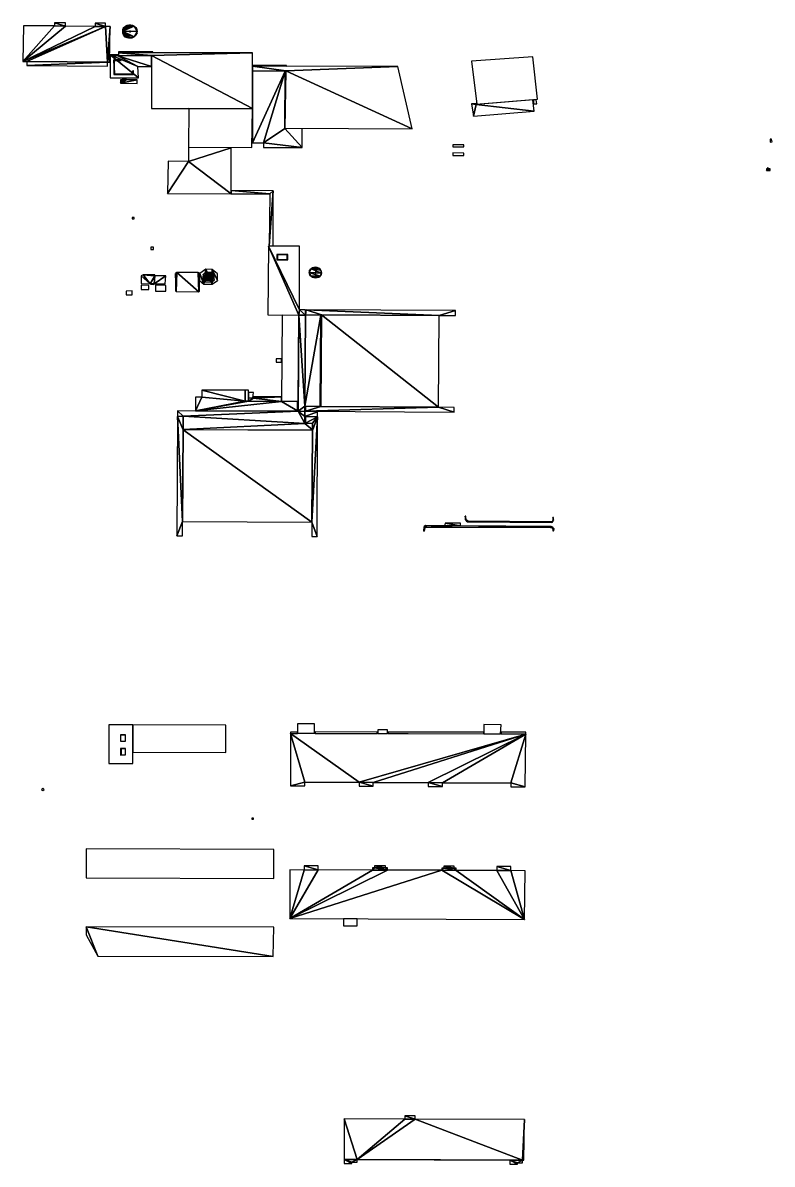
# Model space of a CAD drawing. Extents: x -35430092 to -35393830, y 11991942 to 12015432.
# Drawn here: x -35420314 to -35417088, y 12003796 to 12008711 of the extents above; entities that cross this region are included whole.
import ezdxf

# ---------------------------------------------------------------- set-up
doc = ezdxf.new("R2010")
doc.units = 0

msp = doc.modelspace()

# ---------------------------------------------------------------- linework, layer by layer
at = {"layer": 'mg_to_dxf', "color": 52}
for points in [[(-35420130.66, 12008697.49), (-35420130.66, 12008697.49), (-35420177.99, 12008698.88), (-35420314.41, 12008544.37)], [(-35420314.41, 12008544.37), (-35420314.41, 12008544.37), (-35420177.99, 12008698.88), (-35420311.63, 12008698.88)], [(-35420130.66, 12008697.49), (-35420130.66, 12008697.49), (-35420314.41, 12008544.37), (-35420002.59, 12008696.1)], [(-35420314.41, 12008544.37), (-35420314.41, 12008544.37), (-35419958.05, 12008696.1), (-35420002.59, 12008696.1)], [(-35420314.41, 12008544.37), (-35420314.41, 12008544.37), (-35420297.7, 12008544.37), (-35419958.05, 12008696.1)], [(-35420297.7, 12008544.37), (-35420297.7, 12008544.37), (-35419949.7, 12008541.58), (-35419958.05, 12008696.1)], [(-35420130.66, 12008697.49), (-35420130.66, 12008697.49), (-35420177.99, 12008711.41), (-35420177.99, 12008698.88)], [(-35420130.66, 12008697.49), (-35420130.66, 12008697.49), (-35420130.66, 12008711.41), (-35420177.99, 12008711.41)], [(-35419958.05, 12008696.1), (-35419958.05, 12008696.1), (-35420002.59, 12008710.02), (-35420002.59, 12008696.1)], [(-35419958.05, 12008696.1), (-35419958.05, 12008696.1), (-35419958.05, 12008710.02), (-35420002.59, 12008710.02)], [(-35419958.05, 12008696.1), (-35419958.05, 12008696.1), (-35419949.7, 12008541.58), (-35419938.56, 12008696.1)], [(-35419938.56, 12008696.1), (-35419938.56, 12008696.1), (-35419949.7, 12008541.58), (-35419941.34, 12008541.58)], [(-35419882.88, 12008687.75), (-35419882.88, 12008687.75), (-35419885.66, 12008682.18), (-35419841.12, 12008700.28)], [(-35419885.66, 12008682.18), (-35419885.66, 12008682.18), (-35419885.66, 12008675.22), (-35419841.12, 12008700.28)], [(-35419841.12, 12008700.28), (-35419841.12, 12008700.28), (-35419885.66, 12008675.22), (-35419835.55, 12008697.49)], [(-35419885.66, 12008675.22), (-35419885.66, 12008675.22), (-35419821.63, 12008673.83), (-35419835.55, 12008697.49)], [(-35419885.66, 12008675.22), (-35419885.66, 12008675.22), (-35419835.55, 12008651.56), (-35419821.63, 12008673.83)], [(-35419885.66, 12008668.26), (-35419885.66, 12008668.26), (-35419835.55, 12008651.56), (-35419885.66, 12008675.22)], [(-35419885.66, 12008668.26), (-35419885.66, 12008668.26), (-35419849.47, 12008647.38), (-35419835.55, 12008651.56)], [(-35419882.88, 12008662.69), (-35419882.88, 12008662.69), (-35419849.47, 12008647.38), (-35419885.66, 12008668.26)], [(-35419877.31, 12008693.32), (-35419877.31, 12008693.32), (-35419882.88, 12008687.75), (-35419849.47, 12008701.67)], [(-35419882.88, 12008687.75), (-35419882.88, 12008687.75), (-35419841.12, 12008700.28), (-35419849.47, 12008701.67)], [(-35419871.74, 12008697.49), (-35419871.74, 12008697.49), (-35419877.31, 12008693.32), (-35419857.82, 12008701.67)], [(-35419877.31, 12008693.32), (-35419877.31, 12008693.32), (-35419849.47, 12008701.67), (-35419857.82, 12008701.67)], [(-35419871.74, 12008697.49), (-35419871.74, 12008697.49), (-35419857.82, 12008701.67), (-35419866.17, 12008700.28)], [(-35419852.25, 12008675.22), (-35419852.25, 12008675.22), (-35419852.25, 12008676.61), (-35419855.04, 12008675.22)], [(-35419852.25, 12008675.22), (-35419852.25, 12008675.22), (-35419855.04, 12008675.22), (-35419855.04, 12008673.83)], [(-35419855.04, 12008672.44), (-35419855.04, 12008672.44), (-35419852.25, 12008675.22), (-35419855.04, 12008673.83)], [(-35419852.25, 12008672.44), (-35419852.25, 12008672.44), (-35419852.25, 12008675.22), (-35419855.04, 12008672.44)], [(-35419852.25, 12008672.44), (-35419852.25, 12008672.44), (-35419855.04, 12008672.44), (-35419852.25, 12008671.04)], [(-35419852.25, 12008672.44), (-35419852.25, 12008672.44), (-35419849.47, 12008673.83), (-35419852.25, 12008675.22)], [(-35419835.55, 12008697.49), (-35419835.55, 12008697.49), (-35419821.63, 12008673.83), (-35419829.98, 12008693.32)], [(-35419821.63, 12008673.83), (-35419821.63, 12008673.83), (-35419835.55, 12008651.56), (-35419829.98, 12008655.73)], [(-35419821.63, 12008673.83), (-35419821.63, 12008673.83), (-35419824.41, 12008687.75), (-35419829.98, 12008693.32)], [(-35419821.63, 12008673.83), (-35419821.63, 12008673.83), (-35419829.98, 12008655.73), (-35419821.63, 12008668.26)], [(-35419821.63, 12008668.26), (-35419821.63, 12008668.26), (-35419829.98, 12008655.73), (-35419824.41, 12008661.3)], [(-35419821.63, 12008668.26), (-35419821.63, 12008668.26), (-35419829.98, 12008655.73)], [(-35419821.63, 12008673.83), (-35419821.63, 12008673.83), (-35419821.63, 12008680.79), (-35419824.41, 12008687.75)], [(-35419849.47, 12008647.38), (-35419849.47, 12008647.38), (-35419882.88, 12008662.69), (-35419857.82, 12008647.38)], [(-35419857.82, 12008647.38), (-35419857.82, 12008647.38), (-35419882.88, 12008662.69), (-35419866.17, 12008648.77)], [(-35419882.88, 12008662.69), (-35419882.88, 12008662.69), (-35419874.53, 12008651.56), (-35419866.17, 12008648.77)], [(-35419882.88, 12008662.69), (-35419882.88, 12008662.69), (-35419880.09, 12008657.12), (-35419874.53, 12008651.56)], [(-35419835.55, 12008651.56), (-35419835.55, 12008651.56), (-35419849.47, 12008647.38), (-35419843.9, 12008647.38)], [(-35419938.56, 12008573.6), (-35419938.56, 12008573.6), (-35419816.06, 12008474.77), (-35419818.84, 12008523.49)], [(-35419938.56, 12008573.6), (-35419938.56, 12008573.6), (-35419938.56, 12008474.77), (-35419816.06, 12008474.77)], [(-35419905.15, 12008569.42), (-35419905.15, 12008569.42), (-35419905.15, 12008573.6), (-35419938.56, 12008573.6)], [(-35419905.15, 12008569.42), (-35419905.15, 12008569.42), (-35419938.56, 12008573.6), (-35419818.84, 12008523.49)], [(-35419754.81, 12008586.13), (-35419902.37, 12008586.13), (-35419902.37, 12008583.35), (-35419754.81, 12008583.35)], [(-35419760.38, 12008570.82), (-35419760.38, 12008570.82), (-35419902.37, 12008581.95), (-35419902.37, 12008570.82)], [(-35419760.38, 12008570.82), (-35419760.38, 12008570.82), (-35419326.06, 12008581.95), (-35419902.37, 12008581.95)], [(-35419760.38, 12008570.82), (-35419760.38, 12008570.82), (-35419326.06, 12008342.52), (-35419326.06, 12008581.95)], [(-35419760.38, 12008570.82), (-35419760.38, 12008570.82), (-35419760.38, 12008342.52), (-35419326.06, 12008342.52)], [(-35420297.7, 12008544.37), (-35420297.7, 12008544.37), (-35420297.7, 12008527.66), (-35419949.7, 12008541.58)], [(-35419949.7, 12008541.58), (-35419949.7, 12008541.58), (-35420297.7, 12008527.66), (-35419949.7, 12008524.88)], [(-35419921.86, 12008551.33), (-35419921.86, 12008551.33), (-35419919.07, 12008548.54), (-35419891.23, 12008551.33)], [(-35419919.07, 12008548.54), (-35419919.07, 12008548.54), (-35419921.86, 12008551.33), (-35419919.07, 12008491.47)], [(-35419919.07, 12008491.47), (-35419919.07, 12008491.47), (-35419921.86, 12008551.33), (-35419921.86, 12008488.69)], [(-35419891.23, 12008551.33), (-35419891.23, 12008551.33), (-35419919.07, 12008548.54), (-35419891.23, 12008548.54)], [(-35419905.15, 12008569.42), (-35419905.15, 12008569.42), (-35419760.38, 12008523.49), (-35419760.38, 12008569.42)], [(-35419905.15, 12008569.42), (-35419905.15, 12008569.42), (-35419818.84, 12008523.49), (-35419760.38, 12008523.49)], [(-35419760.38, 12008569.42), (-35419760.38, 12008569.42), (-35419760.38, 12008523.49)], [(-35419178.51, 12008524.88), (-35419178.51, 12008527.66), (-35419326.06, 12008529.06), (-35419326.06, 12008526.27)], [(-35419181.29, 12008504), (-35419181.29, 12008504), (-35419326.06, 12008524.88), (-35419326.06, 12008505.39)], [(-35419181.29, 12008504), (-35419181.29, 12008504), (-35418699.65, 12008523.49), (-35419326.06, 12008524.88)], [(-35419181.29, 12008504), (-35419181.29, 12008504), (-35418638.4, 12008254.82), (-35418699.65, 12008523.49)], [(-35418117.78, 12008565.25), (-35418382.26, 12008545.76), (-35418359.99, 12008360.62), (-35418098.29, 12008382.89)], [(-35419921.86, 12008488.69), (-35419921.86, 12008488.69), (-35419841.12, 12008490.08), (-35419919.07, 12008491.47)], [(-35419921.86, 12008488.69), (-35419921.86, 12008488.69), (-35419838.33, 12008488.69), (-35419841.12, 12008490.08)], [(-35419868.96, 12008466.41), (-35419868.96, 12008466.41), (-35419885.66, 12008473.37), (-35419885.66, 12008466.41)], [(-35419868.96, 12008466.41), (-35419868.96, 12008466.41), (-35419868.96, 12008473.37), (-35419885.66, 12008473.37)], [(-35419838.33, 12008488.69), (-35419838.33, 12008488.69), (-35419841.12, 12008504), (-35419841.12, 12008490.08)], [(-35419838.33, 12008488.69), (-35419838.33, 12008488.69), (-35419838.33, 12008504), (-35419841.12, 12008504)], [(-35419326.06, 12008194.97), (-35419326.06, 12008194.97), (-35419184.08, 12008502.61), (-35419326.06, 12008502.61)], [(-35419278.73, 12008194.97), (-35419278.73, 12008194.97), (-35419184.08, 12008502.61), (-35419326.06, 12008194.97)], [(-35419278.73, 12008194.97), (-35419278.73, 12008194.97), (-35419186.86, 12008256.22), (-35419184.08, 12008502.61)], [(-35419181.29, 12008504), (-35419181.29, 12008504), (-35419186.86, 12008257.61), (-35418638.4, 12008254.82)], [(-35419894.01, 12008451.1), (-35419894.01, 12008451.1), (-35419821.63, 12008466.41), (-35419868.96, 12008466.41)], [(-35419894.01, 12008451.1), (-35419894.01, 12008451.1), (-35419821.63, 12008449.71), (-35419821.63, 12008466.41)], [(-35419885.66, 12008466.41), (-35419885.66, 12008466.41), (-35419894.01, 12008466.41), (-35419894.01, 12008451.1)], [(-35419885.66, 12008466.41), (-35419885.66, 12008466.41), (-35419894.01, 12008451.1), (-35419868.96, 12008466.41)], [(-35418362.77, 12008359.23), (-35418362.77, 12008359.23), (-35418112.21, 12008331.39), (-35418117.78, 12008380.11)], [(-35418101.07, 12008362.01), (-35418103.86, 12008380.11), (-35418114.99, 12008380.11), (-35418114.99, 12008362.01)], [(-35419328.85, 12008174.09), (-35419326.06, 12008341.13), (-35419598.9, 12008342.52), (-35419601.69, 12008175.48)], [(-35418362.77, 12008359.23), (-35418362.77, 12008359.23), (-35418362.77, 12008363.4), (-35418382.26, 12008362.01)], [(-35418362.77, 12008359.23), (-35418362.77, 12008359.23), (-35418382.26, 12008362.01), (-35418373.91, 12008309.11)], [(-35418362.77, 12008359.23), (-35418362.77, 12008359.23), (-35418373.91, 12008309.11), (-35418112.21, 12008331.39)], [(-35419278.73, 12008194.97), (-35419278.73, 12008194.97), (-35419111.69, 12008174.09), (-35419186.86, 12008256.22)], [(-35419186.86, 12008256.22), (-35419186.86, 12008256.22), (-35419111.69, 12008174.09), (-35419111.69, 12008254.82)], [(-35419278.73, 12008194.97), (-35419278.73, 12008194.97), (-35419278.73, 12008174.09), (-35419111.69, 12008174.09)], [(-35418415.67, 12008176.87), (-35418415.67, 12008186.61), (-35418463, 12008186.61), (-35418463, 12008176.87)], [(-35417087.67, 12008199.14), (-35417090.45, 12008210.28), (-35417096.02, 12008210.28), (-35417096.02, 12008197.75)], [(-35419601.69, 12008114.23), (-35419601.69, 12008114.23), (-35419417.94, 12008172.69), (-35419601.69, 12008174.09)], [(-35419601.69, 12008114.23), (-35419601.69, 12008114.23), (-35419417.94, 12007975.03), (-35419417.94, 12008172.69)], [(-35418415.67, 12008150.42), (-35418463, 12008151.81), (-35418463, 12008140.68), (-35418415.67, 12008140.68)], [(-35419601.69, 12008114.23), (-35419601.69, 12008114.23), (-35419687.99, 12008115.62), (-35419690.78, 12007976.42)], [(-35419601.69, 12008114.23), (-35419601.69, 12008114.23), (-35419690.78, 12007976.42), (-35419417.94, 12007975.03)], [(-35417112.73, 12008075.25), (-35417112.73, 12008075.25), (-35417096.02, 12008082.21), (-35417104.37, 12008082.21)], [(-35417112.73, 12008075.25), (-35417112.73, 12008075.25), (-35417096.02, 12008075.25), (-35417096.02, 12008082.21)], [(-35417107.16, 12008082.21), (-35417107.16, 12008082.21), (-35417112.73, 12008082.21), (-35417112.73, 12008075.25)], [(-35417107.16, 12008082.21), (-35417107.16, 12008082.21), (-35417112.73, 12008075.25), (-35417104.37, 12008082.21)], [(-35417104.37, 12008082.21), (-35417104.37, 12008082.21), (-35417107.16, 12008086.39), (-35417107.16, 12008082.21)], [(-35417104.37, 12008082.21), (-35417104.37, 12008082.21), (-35417104.37, 12008086.39), (-35417107.16, 12008086.39)], [(-35419250.89, 12007975.03), (-35419250.89, 12007975.03), (-35419417.94, 12007988.95), (-35419417.94, 12007975.03)], [(-35419250.89, 12007975.03), (-35419250.89, 12007975.03), (-35419236.97, 12007987.55), (-35419417.94, 12007988.95)], [(-35419250.89, 12007975.03), (-35419250.89, 12007975.03), (-35419253.68, 12007750.91), (-35419236.97, 12007987.55)], [(-35419236.97, 12007987.55), (-35419236.97, 12007987.55), (-35419253.68, 12007750.91), (-35419236.97, 12007750.91)], [(-35419843.9, 12007867.84), (-35419835.55, 12007867.84), (-35419835.55, 12007873.41), (-35419843.9, 12007873.41)], [(-35419763.16, 12007735.6), (-35419752.03, 12007735.6), (-35419752.03, 12007745.34), (-35419763.16, 12007745.34)], [(-35419125.61, 12007453.01), (-35419125.61, 12007453.01), (-35419256.46, 12007749.52), (-35419259.25, 12007454.4)], [(-35419122.83, 12007475.28), (-35419122.83, 12007475.28), (-35419256.46, 12007749.52), (-35419125.61, 12007453.01)], [(-35419122.83, 12007475.28), (-35419122.83, 12007475.28), (-35419122.83, 12007749.52), (-35419256.46, 12007749.52)], [(-35419220.27, 12007691.05), (-35419172.94, 12007691.05), (-35419172.94, 12007713.32), (-35419220.27, 12007713.32)], [(-35419217.48, 12007692.44), (-35419175.72, 12007692.44), (-35419175.72, 12007711.93), (-35419217.48, 12007711.93)], [(-35419654.58, 12007554.63), (-35419654.58, 12007554.63), (-35419651.8, 12007636.76), (-35419657.37, 12007632.58)], [(-35419557.14, 12007553.24), (-35419557.14, 12007553.24), (-35419651.8, 12007636.76), (-35419654.58, 12007554.63)], [(-35419557.14, 12007553.24), (-35419557.14, 12007553.24), (-35419559.93, 12007636.76), (-35419651.8, 12007636.76)], [(-35419554.36, 12007622.84), (-35419554.36, 12007622.84), (-35419559.93, 12007636.76), (-35419557.14, 12007553.24)], [(-35419554.36, 12007622.84), (-35419554.36, 12007622.84), (-35419554.36, 12007633.98), (-35419559.93, 12007636.76)], [(-35419551.57, 12007631.19), (-35419551.57, 12007631.19), (-35419534.87, 12007585.26), (-35419526.52, 12007650.68)], [(-35419537.65, 12007627.02), (-35419537.65, 12007627.02), (-35419529.3, 12007596.39), (-35419529.3, 12007636.76)], [(-35419537.65, 12007627.02), (-35419537.65, 12007627.02), (-35419529.3, 12007596.39), (-35419529.3, 12007636.76)], [(-35419526.52, 12007650.68), (-35419526.52, 12007650.68), (-35419534.87, 12007585.26), (-35419498.68, 12007585.26)], [(-35419529.3, 12007636.76), (-35419529.3, 12007636.76), (-35419501.46, 12007596.39), (-35419504.24, 12007636.76)], [(-35419529.3, 12007636.76), (-35419529.3, 12007636.76), (-35419529.3, 12007596.39), (-35419501.46, 12007596.39)], [(-35419529.3, 12007636.76), (-35419529.3, 12007636.76), (-35419501.46, 12007595), (-35419501.46, 12007636.76)], [(-35419529.3, 12007636.76), (-35419529.3, 12007636.76), (-35419529.3, 12007596.39), (-35419501.46, 12007595)], [(-35419526.52, 12007650.68), (-35419526.52, 12007650.68), (-35419498.68, 12007585.26), (-35419498.68, 12007649.29)], [(-35419504.24, 12007636.76), (-35419504.24, 12007636.76), (-35419490.32, 12007604.74), (-35419493.11, 12007625.62)], [(-35419504.24, 12007636.76), (-35419504.24, 12007636.76), (-35419501.46, 12007596.39), (-35419490.32, 12007604.74)], [(-35419501.46, 12007636.76), (-35419501.46, 12007636.76), (-35419490.32, 12007603.35), (-35419490.32, 12007627.02)], [(-35419501.46, 12007636.76), (-35419501.46, 12007636.76), (-35419501.46, 12007595), (-35419490.32, 12007603.35)], [(-35419498.68, 12007649.29), (-35419498.68, 12007649.29), (-35419476.4, 12007601.96), (-35419476.4, 12007629.8)], [(-35419498.68, 12007649.29), (-35419498.68, 12007649.29), (-35419498.68, 12007585.26), (-35419476.4, 12007601.96)], [(-35419081.07, 12007642.33), (-35419081.07, 12007642.33), (-35419072.71, 12007652.07), (-35419078.28, 12007647.9)], [(-35419081.07, 12007636.76), (-35419081.07, 12007636.76), (-35419072.71, 12007652.07), (-35419081.07, 12007642.33)], [(-35419081.07, 12007636.76), (-35419081.07, 12007636.76), (-35419028.17, 12007633.98), (-35419072.71, 12007652.07)], [(-35419081.07, 12007636.76), (-35419081.07, 12007636.76), (-35419078.28, 12007624.23), (-35419072.71, 12007620.06)], [(-35419081.07, 12007636.76), (-35419081.07, 12007636.76), (-35419081.07, 12007629.8), (-35419078.28, 12007624.23)], [(-35419072.71, 12007620.06), (-35419072.71, 12007620.06), (-35419033.74, 12007620.06), (-35419081.07, 12007636.76)], [(-35419081.07, 12007636.76), (-35419081.07, 12007636.76), (-35419033.74, 12007620.06), (-35419028.17, 12007633.98)], [(-35419067.14, 12007656.25), (-35419067.14, 12007656.25), (-35419072.71, 12007652.07), (-35419039.3, 12007654.86)], [(-35419072.71, 12007652.07), (-35419072.71, 12007652.07), (-35419030.95, 12007646.5), (-35419039.3, 12007654.86)], [(-35419072.71, 12007652.07), (-35419072.71, 12007652.07), (-35419028.17, 12007633.98), (-35419030.95, 12007646.5)], [(-35419067.14, 12007656.25), (-35419067.14, 12007656.25), (-35419039.3, 12007654.86), (-35419061.58, 12007657.64)], [(-35419061.58, 12007657.64), (-35419061.58, 12007657.64), (-35419047.66, 12007657.64), (-35419053.22, 12007659.03)], [(-35419061.58, 12007657.64), (-35419061.58, 12007657.64), (-35419039.3, 12007654.86), (-35419047.66, 12007657.64)], [(-35419050.44, 12007636.76), (-35419050.44, 12007636.76), (-35419056.01, 12007638.15), (-35419056.01, 12007636.76)], [(-35419050.44, 12007636.76), (-35419050.44, 12007636.76), (-35419053.22, 12007638.15), (-35419056.01, 12007638.15)], [(-35419056.01, 12007636.76), (-35419056.01, 12007636.76), (-35419053.22, 12007633.98), (-35419050.44, 12007636.76)], [(-35419056.01, 12007636.76), (-35419056.01, 12007636.76), (-35419056.01, 12007633.98), (-35419053.22, 12007633.98)], [(-35419050.44, 12007636.76), (-35419050.44, 12007636.76), (-35419053.22, 12007633.98)], [(-35419039.3, 12007654.86), (-35419039.3, 12007654.86), (-35419030.95, 12007646.5), (-35419033.74, 12007650.68)], [(-35419028.17, 12007633.98), (-35419028.17, 12007633.98), (-35419028.17, 12007640.94), (-35419030.95, 12007646.5)], [(-35419765.95, 12007588.04), (-35419765.95, 12007588.04), (-35419796.57, 12007625.62), (-35419804.92, 12007621.45)], [(-35419765.95, 12007588.04), (-35419765.95, 12007588.04), (-35419804.92, 12007621.45), (-35419804.92, 12007589.43)], [(-35419746.46, 12007621.45), (-35419746.46, 12007621.45), (-35419796.57, 12007625.62), (-35419765.95, 12007588.04)], [(-35419746.46, 12007621.45), (-35419746.46, 12007621.45), (-35419746.46, 12007625.62), (-35419796.57, 12007625.62)], [(-35419749.24, 12007588.04), (-35419749.24, 12007588.04), (-35419746.46, 12007621.45), (-35419765.95, 12007588.04)], [(-35419752.03, 12007583.86), (-35419752.03, 12007583.86), (-35419765.95, 12007588.04), (-35419763.16, 12007585.26)], [(-35419749.24, 12007588.04), (-35419749.24, 12007588.04), (-35419765.95, 12007588.04), (-35419752.03, 12007583.86)], [(-35419749.24, 12007588.04), (-35419749.24, 12007588.04), (-35419699.13, 12007621.45), (-35419746.46, 12007621.45)], [(-35419749.24, 12007588.04), (-35419749.24, 12007588.04), (-35419701.91, 12007588.04), (-35419699.13, 12007621.45)], [(-35419654.58, 12007554.63), (-35419654.58, 12007554.63), (-35419657.37, 12007632.58), (-35419657.37, 12007557.41)], [(-35419554.36, 12007622.84), (-35419554.36, 12007622.84), (-35419557.14, 12007553.24), (-35419554.36, 12007556.02)], [(-35419551.57, 12007631.19), (-35419551.57, 12007631.19), (-35419554.36, 12007601.96), (-35419534.87, 12007585.26)], [(-35419537.65, 12007627.02), (-35419537.65, 12007627.02), (-35419540.44, 12007604.74), (-35419529.3, 12007596.39)], [(-35419537.65, 12007627.02), (-35419537.65, 12007627.02), (-35419537.65, 12007604.74), (-35419529.3, 12007596.39)], [(-35419532.08, 12007622.84), (-35419532.08, 12007622.84), (-35419507.03, 12007631.19), (-35419523.73, 12007629.8)], [(-35419532.08, 12007622.84), (-35419532.08, 12007622.84), (-35419498.68, 12007622.84), (-35419507.03, 12007631.19)], [(-35419532.08, 12007622.84), (-35419532.08, 12007622.84), (-35419507.03, 12007629.8), (-35419523.73, 12007629.8)], [(-35419532.08, 12007622.84), (-35419532.08, 12007622.84), (-35419498.68, 12007622.84), (-35419507.03, 12007629.8)], [(-35419532.08, 12007611.7), (-35419532.08, 12007611.7), (-35419498.68, 12007622.84), (-35419532.08, 12007622.84)], [(-35419532.08, 12007611.7), (-35419532.08, 12007611.7), (-35419501.46, 12007608.92), (-35419498.68, 12007622.84)], [(-35419532.08, 12007610.31), (-35419532.08, 12007610.31), (-35419498.68, 12007622.84), (-35419532.08, 12007622.84)], [(-35419532.08, 12007610.31), (-35419532.08, 12007610.31), (-35419498.68, 12007608.92), (-35419498.68, 12007622.84)], [(-35419523.73, 12007604.74), (-35419523.73, 12007604.74), (-35419501.46, 12007608.92), (-35419532.08, 12007611.7)], [(-35419523.73, 12007603.35), (-35419523.73, 12007603.35), (-35419498.68, 12007608.92), (-35419532.08, 12007610.31)], [(-35419526.52, 12007615.88), (-35419526.52, 12007615.88), (-35419523.73, 12007622.84), (-35419526.52, 12007618.66)], [(-35419523.73, 12007611.7), (-35419523.73, 12007611.7), (-35419523.73, 12007622.84), (-35419526.52, 12007615.88)], [(-35419523.73, 12007611.7), (-35419523.73, 12007611.7), (-35419518.16, 12007625.62), (-35419523.73, 12007622.84)], [(-35419520.95, 12007608.92), (-35419520.95, 12007608.92), (-35419518.16, 12007625.62), (-35419523.73, 12007611.7)], [(-35419523.73, 12007618.66), (-35419523.73, 12007618.66), (-35419518.16, 12007624.23), (-35419520.95, 12007622.84)], [(-35419523.73, 12007618.66), (-35419523.73, 12007618.66), (-35419515.38, 12007624.23), (-35419518.16, 12007624.23)], [(-35419523.73, 12007615.88), (-35419523.73, 12007615.88), (-35419515.38, 12007624.23), (-35419523.73, 12007618.66)], [(-35419523.73, 12007615.88), (-35419523.73, 12007615.88), (-35419509.81, 12007622.84), (-35419515.38, 12007624.23)], [(-35419507.03, 12007617.27), (-35419507.03, 12007617.27), (-35419509.81, 12007622.84), (-35419523.73, 12007615.88)], [(-35419523.73, 12007615.88), (-35419523.73, 12007615.88), (-35419507.03, 12007614.49), (-35419507.03, 12007617.27)], [(-35419523.73, 12007611.7), (-35419523.73, 12007611.7), (-35419507.03, 12007614.49), (-35419523.73, 12007615.88)], [(-35419523.73, 12007611.7), (-35419523.73, 12007611.7), (-35419509.81, 12007610.31), (-35419507.03, 12007614.49)], [(-35419515.38, 12007608.92), (-35419515.38, 12007608.92), (-35419509.81, 12007610.31), (-35419523.73, 12007611.7)], [(-35419515.38, 12007608.92), (-35419515.38, 12007608.92), (-35419523.73, 12007611.7), (-35419520.95, 12007608.92)], [(-35419523.73, 12007604.74), (-35419523.73, 12007604.74), (-35419507.03, 12007603.35), (-35419501.46, 12007608.92)], [(-35419523.73, 12007603.35), (-35419523.73, 12007603.35), (-35419507.03, 12007603.35), (-35419498.68, 12007608.92)], [(-35419520.95, 12007608.92), (-35419520.95, 12007608.92), (-35419515.38, 12007625.62), (-35419518.16, 12007625.62)], [(-35419515.38, 12007607.53), (-35419515.38, 12007607.53), (-35419515.38, 12007625.62), (-35419520.95, 12007608.92)], [(-35419515.38, 12007607.53), (-35419515.38, 12007607.53), (-35419509.81, 12007624.23), (-35419515.38, 12007625.62)], [(-35419512.6, 12007607.53), (-35419512.6, 12007607.53), (-35419509.81, 12007624.23), (-35419515.38, 12007607.53)], [(-35419515.38, 12007608.92), (-35419515.38, 12007608.92), (-35419512.6, 12007608.92), (-35419509.81, 12007610.31)], [(-35419512.6, 12007607.53), (-35419512.6, 12007607.53), (-35419507.03, 12007621.45), (-35419509.81, 12007624.23)], [(-35419507.03, 12007610.31), (-35419507.03, 12007610.31), (-35419507.03, 12007621.45), (-35419512.6, 12007607.53)], [(-35419507.03, 12007617.27), (-35419507.03, 12007617.27), (-35419507.03, 12007620.06), (-35419509.81, 12007622.84)], [(-35419509.81, 12007610.31), (-35419509.81, 12007610.31), (-35419507.03, 12007610.31), (-35419507.03, 12007614.49)], [(-35419507.03, 12007610.31), (-35419507.03, 12007610.31), (-35419504.24, 12007617.27), (-35419507.03, 12007621.45)], [(-35419507.03, 12007610.31), (-35419507.03, 12007610.31), (-35419504.24, 12007614.49), (-35419504.24, 12007617.27)], [(-35419507.03, 12007610.31), (-35419507.03, 12007610.31), (-35419504.24, 12007614.49), (-35419507.03, 12007610.31)], [(-35419067.14, 12007615.88), (-35419067.14, 12007615.88), (-35419033.74, 12007620.06), (-35419072.71, 12007620.06)], [(-35419061.58, 12007614.49), (-35419061.58, 12007614.49), (-35419033.74, 12007620.06), (-35419067.14, 12007615.88)], [(-35419047.66, 12007614.49), (-35419047.66, 12007614.49), (-35419033.74, 12007620.06), (-35419061.58, 12007614.49)], [(-35419047.66, 12007614.49), (-35419047.66, 12007614.49), (-35419061.58, 12007614.49), (-35419053.22, 12007613.1)], [(-35419053.22, 12007633.98), (-35419053.22, 12007633.98), (-35419053.22, 12007633.98)], [(-35419047.66, 12007614.49), (-35419047.66, 12007614.49), (-35419039.3, 12007615.88), (-35419033.74, 12007620.06)], [(-35419028.17, 12007633.98), (-35419028.17, 12007633.98), (-35419033.74, 12007620.06), (-35419030.95, 12007622.84)], [(-35419028.17, 12007633.98), (-35419028.17, 12007633.98), (-35419030.95, 12007622.84), (-35419028.17, 12007628.41)], [(-35419843.9, 12007540.71), (-35419843.9, 12007557.41), (-35419868.96, 12007556.02), (-35419868.96, 12007540.71)], [(-35419771.52, 12007562.98), (-35419771.52, 12007579.69), (-35419804.92, 12007581.08), (-35419804.92, 12007562.98)], [(-35419699.13, 12007556.02), (-35419699.13, 12007579.69), (-35419743.67, 12007581.08), (-35419743.67, 12007556.02)], [(-35419128.39, 12007081.34), (-35419125.61, 12007451.62), (-35419198, 12007453.01), (-35419200.78, 12007082.73)], [(-35419100.55, 12007060.46), (-35419100.55, 12007060.46), (-35419125.61, 12007453.01), (-35419128.39, 12007039.58)], [(-35419125.61, 12007453.01), (-35419125.61, 12007453.01), (-35419097.77, 12007453.01), (-35419122.83, 12007475.28)], [(-35419097.77, 12007453.01), (-35419097.77, 12007453.01), (-35419125.61, 12007453.01), (-35419100.55, 12007060.46)], [(-35419122.83, 12007475.28), (-35419122.83, 12007475.28), (-35419097.77, 12007453.01), (-35419097.77, 12007475.28)], [(-35419100.55, 12007060.46), (-35419100.55, 12007060.46), (-35419030.95, 12007453.01), (-35419097.77, 12007453.01)], [(-35419100.55, 12007060.46), (-35419100.55, 12007060.46), (-35419033.74, 12007060.46), (-35419030.95, 12007453.01)], [(-35419028.17, 12007454.4), (-35419028.17, 12007454.4), (-35419094.99, 12007475.28), (-35419097.77, 12007454.4)], [(-35418521.47, 12007451.62), (-35418521.47, 12007451.62), (-35418451.86, 12007472.5), (-35419094.99, 12007475.28)], [(-35419028.17, 12007454.4), (-35419028.17, 12007454.4), (-35418521.47, 12007451.62), (-35419094.99, 12007475.28)], [(-35419028.17, 12007454.4), (-35419028.17, 12007454.4), (-35419030.95, 12007059.07), (-35418524.25, 12007056.28)], [(-35419028.17, 12007454.4), (-35419028.17, 12007454.4), (-35418524.25, 12007056.28), (-35418521.47, 12007451.62)], [(-35418521.47, 12007451.62), (-35418521.47, 12007451.62), (-35418451.86, 12007451.62), (-35418451.86, 12007472.5)], [(-35419200.78, 12007263.69), (-35419223.05, 12007263.69), (-35419223.05, 12007249.77), (-35419200.78, 12007249.77)], [(-35419356.69, 12007082.73), (-35419356.69, 12007082.73), (-35419543.22, 12007099.43), (-35419571.06, 12007040.97)], [(-35419571.06, 12007040.97), (-35419571.06, 12007040.97), (-35419543.22, 12007099.43), (-35419571.06, 12007099.43)], [(-35419356.69, 12007082.73), (-35419356.69, 12007082.73), (-35419543.22, 12007130.06), (-35419543.22, 12007099.43)], [(-35419356.69, 12007082.73), (-35419356.69, 12007082.73), (-35419356.69, 12007130.06), (-35419543.22, 12007130.06)], [(-35419342.77, 12007084.12), (-35419342.77, 12007130.06), (-35419356.69, 12007130.06), (-35419356.69, 12007084.12)], [(-35419323.28, 12007096.65), (-35419320.5, 12007118.92), (-35419342.77, 12007118.92), (-35419342.77, 12007096.65)], [(-35419342.77, 12007082.73), (-35419342.77, 12007082.73), (-35419320.5, 12007095.26), (-35419342.77, 12007096.65)], [(-35419200.78, 12007081.34), (-35419200.78, 12007081.34), (-35419320.5, 12007095.26), (-35419342.77, 12007082.73)], [(-35419200.78, 12007081.34), (-35419200.78, 12007081.34), (-35419200.78, 12007100.83), (-35419320.5, 12007095.26)], [(-35419320.5, 12007095.26), (-35419320.5, 12007095.26), (-35419200.78, 12007100.83), (-35419320.5, 12007100.83)], [(-35419571.06, 12007040.97), (-35419571.06, 12007040.97), (-35419342.77, 12007082.73), (-35419356.69, 12007082.73)], [(-35419342.77, 12007082.73), (-35419342.77, 12007082.73), (-35419571.06, 12007040.97), (-35419200.78, 12007081.34)], [(-35419571.06, 12007040.97), (-35419571.06, 12007040.97), (-35419131.18, 12007040.97), (-35419200.78, 12007081.34)], [(-35419200.78, 12007081.34), (-35419200.78, 12007081.34), (-35419131.18, 12007040.97), (-35419131.18, 12007081.34)], [(-35419100.55, 12007060.46), (-35419100.55, 12007060.46), (-35419128.39, 12007039.58), (-35419100.55, 12007038.18)], [(-35419030.95, 12007059.07), (-35419030.95, 12007059.07), (-35419097.77, 12007039.58), (-35418524.25, 12007056.28)], [(-35419030.95, 12007059.07), (-35419030.95, 12007059.07), (-35419097.77, 12007059.07), (-35419097.77, 12007039.58)], [(-35418524.25, 12007056.28), (-35418524.25, 12007056.28), (-35419097.77, 12007039.58), (-35418457.43, 12007035.4)], [(-35418524.25, 12007056.28), (-35418524.25, 12007056.28), (-35418457.43, 12007035.4), (-35418457.43, 12007054.89)], [(-35419649.02, 12007015.91), (-35419649.02, 12007015.91), (-35419651.8, 12006502.25), (-35419626.74, 12006563.5)], [(-35419128.39, 12007039.58), (-35419128.39, 12007039.58), (-35419649.02, 12007040.97), (-35419623.96, 12007017.3)], [(-35419623.96, 12007017.3), (-35419623.96, 12007017.3), (-35419649.02, 12007040.97), (-35419649.02, 12007017.3)], [(-35419623.96, 12006958.84), (-35419623.96, 12006958.84), (-35419649.02, 12007015.91), (-35419626.74, 12006563.5)], [(-35419623.96, 12006958.84), (-35419623.96, 12006958.84), (-35419623.96, 12007015.91), (-35419649.02, 12007015.91)], [(-35419128.39, 12007039.58), (-35419128.39, 12007039.58), (-35419623.96, 12007017.3), (-35419100.55, 12006985.29)], [(-35419623.96, 12007017.3), (-35419623.96, 12007017.3), (-35419623.96, 12006960.23), (-35419100.55, 12006985.29)], [(-35419128.39, 12007039.58), (-35419128.39, 12007039.58), (-35419100.55, 12006985.29), (-35419100.55, 12007015.91)], [(-35419100.55, 12007038.18), (-35419100.55, 12007038.18), (-35419128.39, 12007039.58), (-35419100.55, 12007015.91)], [(-35419100.55, 12007015.91), (-35419100.55, 12007015.91), (-35419044.87, 12007036.79), (-35419100.55, 12007038.18)], [(-35419100.55, 12007015.91), (-35419100.55, 12007015.91), (-35419044.87, 12007015.91), (-35419044.87, 12007036.79)], [(-35419044.87, 12007014.52), (-35419044.87, 12007014.52), (-35419097.77, 12006986.68), (-35419067.14, 12006986.68)], [(-35419044.87, 12007014.52), (-35419044.87, 12007014.52), (-35419097.77, 12007014.52), (-35419097.77, 12006986.68)], [(-35419069.93, 12006560.72), (-35419069.93, 12006560.72), (-35419047.66, 12006499.47), (-35419044.87, 12007014.52)], [(-35419069.93, 12006560.72), (-35419069.93, 12006560.72), (-35419044.87, 12007014.52), (-35419067.14, 12006956.05)], [(-35419044.87, 12007014.52), (-35419044.87, 12007014.52), (-35419067.14, 12006986.68), (-35419067.14, 12006956.05)], [(-35419623.96, 12006958.84), (-35419623.96, 12006958.84), (-35419626.74, 12006563.5), (-35419069.93, 12006560.72)], [(-35419100.55, 12006985.29), (-35419100.55, 12006985.29), (-35419623.96, 12006960.23), (-35419067.14, 12006958.84)], [(-35419623.96, 12006958.84), (-35419623.96, 12006958.84), (-35419069.93, 12006560.72), (-35419067.14, 12006956.05)], [(-35419067.14, 12006958.84), (-35419067.14, 12006958.84), (-35419067.14, 12006985.29), (-35419100.55, 12006985.29)], [(-35419626.74, 12006563.5), (-35419626.74, 12006563.5), (-35419651.8, 12006502.25), (-35419626.74, 12006502.25)], [(-35419069.93, 12006560.72), (-35419069.93, 12006560.72), (-35419069.93, 12006499.47), (-35419047.66, 12006499.47)], [(-35418429.59, 12006545.4), (-35418429.59, 12006545.4), (-35418496.41, 12006556.54), (-35418499.19, 12006545.4)], [(-35418429.59, 12006545.4), (-35418429.59, 12006545.4), (-35418429.59, 12006556.54), (-35418496.41, 12006556.54)], [(-35418407.32, 12006573.24), (-35418407.32, 12006573.24), (-35418410.1, 12006587.16), (-35418410.1, 12006571.85)], [(-35418407.32, 12006573.24), (-35418407.32, 12006573.24), (-35418407.32, 12006587.16), (-35418410.1, 12006587.16)], [(-35418407.32, 12006573.24), (-35418407.32, 12006573.24), (-35418410.1, 12006571.85), (-35418404.54, 12006569.07)], [(-35418410.1, 12006571.85), (-35418410.1, 12006571.85), (-35418404.54, 12006564.89), (-35418404.54, 12006569.07)], [(-35418404.54, 12006569.07), (-35418404.54, 12006569.07), (-35418404.54, 12006564.89), (-35418396.18, 12006564.89)], [(-35418404.54, 12006564.89), (-35418404.54, 12006564.89), (-35418398.97, 12006562.11), (-35418396.18, 12006564.89)], [(-35418396.18, 12006564.89), (-35418396.18, 12006564.89), (-35418398.97, 12006562.11), (-35418039.82, 12006562.11)], [(-35418039.82, 12006562.11), (-35418039.82, 12006562.11), (-35418398.97, 12006562.11), (-35418037.04, 12006559.32)], [(-35418037.04, 12006559.32), (-35418037.04, 12006559.32), (-35418034.25, 12006563.5), (-35418039.82, 12006562.11)], [(-35418037.04, 12006559.32), (-35418037.04, 12006559.32), (-35418031.47, 12006563.5), (-35418034.25, 12006563.5)], [(-35418031.47, 12006563.5), (-35418031.47, 12006563.5), (-35418031.47, 12006567.68), (-35418034.25, 12006563.5)], [(-35418028.69, 12006569.07), (-35418028.69, 12006569.07), (-35418031.47, 12006581.6), (-35418031.47, 12006567.68)], [(-35418028.69, 12006569.07), (-35418028.69, 12006569.07), (-35418028.69, 12006581.6), (-35418031.47, 12006581.6)], [(-35418031.47, 12006563.5), (-35418031.47, 12006563.5), (-35418028.69, 12006569.07), (-35418031.47, 12006567.68)], [(-35418585.5, 12006542.62), (-35418585.5, 12006542.62), (-35418588.28, 12006521.74), (-35418582.72, 12006537.05)], [(-35418585.5, 12006542.62), (-35418585.5, 12006542.62), (-35418588.28, 12006537.05), (-35418588.28, 12006521.74)], [(-35418582.72, 12006537.05), (-35418582.72, 12006537.05), (-35418588.28, 12006521.74), (-35418585.5, 12006521.74)], [(-35418574.36, 12006539.84), (-35418574.36, 12006539.84), (-35418579.93, 12006546.8), (-35418585.5, 12006542.62)], [(-35418585.5, 12006542.62), (-35418585.5, 12006542.62), (-35418582.72, 12006537.05), (-35418577.15, 12006539.84)], [(-35418577.15, 12006539.84), (-35418577.15, 12006539.84), (-35418574.36, 12006539.84), (-35418585.5, 12006542.62)], [(-35418582.72, 12006537.05), (-35418582.72, 12006537.05), (-35418585.5, 12006521.74), (-35418582.72, 12006535.66)], [(-35418574.36, 12006539.84), (-35418574.36, 12006539.84), (-35418499.19, 12006545.4), (-35418579.93, 12006546.8)], [(-35418574.36, 12006539.84), (-35418574.36, 12006539.84), (-35418429.59, 12006545.4), (-35418499.19, 12006545.4)], [(-35418042.61, 12006538.44), (-35418042.61, 12006538.44), (-35418429.59, 12006545.4), (-35418574.36, 12006539.84)], [(-35418037.04, 12006541.23), (-35418037.04, 12006541.23), (-35418039.82, 12006542.62), (-35418429.59, 12006545.4)], [(-35418042.61, 12006538.44), (-35418042.61, 12006538.44), (-35418037.04, 12006541.23), (-35418429.59, 12006545.4)], [(-35418031.47, 12006538.44), (-35418031.47, 12006538.44), (-35418037.04, 12006541.23), (-35418042.61, 12006538.44)], [(-35418037.04, 12006537.05), (-35418037.04, 12006537.05), (-35418031.47, 12006538.44), (-35418042.61, 12006538.44)], [(-35418028.69, 12006535.66), (-35418028.69, 12006535.66), (-35418031.47, 12006538.44), (-35418037.04, 12006537.05)], [(-35418034.25, 12006535.66), (-35418034.25, 12006535.66), (-35418028.69, 12006535.66), (-35418037.04, 12006537.05)], [(-35418025.9, 12006531.48), (-35418025.9, 12006531.48), (-35418028.69, 12006535.66), (-35418034.25, 12006535.66)], [(-35418031.47, 12006532.88), (-35418031.47, 12006532.88), (-35418025.9, 12006531.48), (-35418034.25, 12006535.66)], [(-35418031.47, 12006532.88), (-35418031.47, 12006532.88), (-35418028.69, 12006523.13), (-35418025.9, 12006531.48)], [(-35418031.47, 12006532.88), (-35418031.47, 12006532.88), (-35418031.47, 12006523.13), (-35418028.69, 12006523.13)], [(-35419841.12, 12005522.26), (-35419841.12, 12005687.91), (-35419944.13, 12005687.91), (-35419944.13, 12005522.26)], [(-35419440.21, 12005686.52), (-35419841.12, 12005687.91), (-35419841.12, 12005570.98), (-35419440.21, 12005569.59)], [(-35419058.79, 12005692.09), (-35419131.18, 12005692.09), (-35419131.18, 12005651.72), (-35419058.79, 12005651.72)], [(-35418256.98, 12005648.93), (-35418254.2, 12005687.91), (-35418329.37, 12005689.3), (-35418329.37, 12005648.93)], [(-35419894.01, 12005618.31), (-35419871.74, 12005618.31), (-35419871.74, 12005644.76), (-35419894.01, 12005644.76)], [(-35419894.01, 12005618.31), (-35419871.74, 12005618.31), (-35419871.74, 12005643.36), (-35419894.01, 12005643.36)], [(-35419131.18, 12005657.28), (-35419161.8, 12005657.28), (-35419161.8, 12005650.32), (-35419131.18, 12005650.32)], [(-35419161.8, 12005650.32), (-35419161.8, 12005650.32), (-35419161.8, 12005424.81), (-35419100.55, 12005441.52)], [(-35418148.4, 12005647.54), (-35418148.4, 12005647.54), (-35419161.8, 12005650.32), (-35418866.69, 12005441.52)], [(-35418866.69, 12005441.52), (-35418866.69, 12005441.52), (-35419161.8, 12005650.32), (-35419100.55, 12005441.52)], [(-35418788.74, 12005650.32), (-35418788.74, 12005657.28), (-35419056.01, 12005658.68), (-35419056.01, 12005650.32)], [(-35418805.44, 12005440.13), (-35418805.44, 12005440.13), (-35418148.4, 12005647.54), (-35418866.69, 12005441.52)], [(-35418148.4, 12005647.54), (-35418148.4, 12005647.54), (-35418805.44, 12005440.13), (-35418568.8, 12005440.13)], [(-35418744.19, 12005650.32), (-35418744.19, 12005667.03), (-35418785.95, 12005667.03), (-35418785.95, 12005650.32)], [(-35418329.37, 12005655.89), (-35418741.41, 12005657.28), (-35418741.41, 12005650.32), (-35418329.37, 12005648.93)], [(-35418507.55, 12005438.73), (-35418507.55, 12005438.73), (-35418148.4, 12005647.54), (-35418568.8, 12005440.13)], [(-35418148.4, 12005647.54), (-35418148.4, 12005647.54), (-35418507.55, 12005438.73), (-35418212.43, 12005438.73)], [(-35418148.4, 12005648.93), (-35418148.4, 12005655.89), (-35418254.2, 12005655.89), (-35418254.2, 12005648.93)], [(-35418212.43, 12005438.73), (-35418212.43, 12005438.73), (-35418151.18, 12005420.64), (-35418148.4, 12005647.54)], [(-35419894.01, 12005557.06), (-35419871.74, 12005558.45), (-35419871.74, 12005586.29), (-35419894.01, 12005586.29)], [(-35419891.23, 12005558.45), (-35419871.74, 12005558.45), (-35419871.74, 12005584.9), (-35419891.23, 12005584.9)], [(-35419100.55, 12005441.52), (-35419100.55, 12005441.52), (-35419161.8, 12005424.81), (-35419100.55, 12005424.81)], [(-35418866.69, 12005441.52), (-35418866.69, 12005441.52), (-35418805.44, 12005423.42), (-35418805.44, 12005440.13)], [(-35418866.69, 12005441.52), (-35418866.69, 12005441.52), (-35418866.69, 12005423.42), (-35418805.44, 12005423.42)], [(-35418568.8, 12005440.13), (-35418568.8, 12005440.13), (-35418507.55, 12005422.03), (-35418507.55, 12005438.73)], [(-35418568.8, 12005440.13), (-35418568.8, 12005440.13), (-35418568.8, 12005422.03), (-35418507.55, 12005422.03)], [(-35418212.43, 12005438.73), (-35418212.43, 12005438.73), (-35418212.43, 12005420.64), (-35418151.18, 12005420.64)], [(-35420228.1, 12005405.33), (-35420222.54, 12005409.5), (-35420228.1, 12005415.07), (-35420233.67, 12005409.5)], [(-35419328.85, 12005281.43), (-35419320.5, 12005281.43), (-35419320.5, 12005285.61), (-35419328.85, 12005285.61)], [(-35419234.19, 12005026.69), (-35419234.19, 12005151.98), (-35420041.57, 12005154.76), (-35420041.57, 12005029.48)], [(-35419042.09, 12005064.28), (-35419042.09, 12005064.28), (-35419103.34, 12005080.98), (-35419103.34, 12005062.89)], [(-35419042.09, 12005064.28), (-35419042.09, 12005064.28), (-35419042.09, 12005080.98), (-35419103.34, 12005080.98)], [(-35418752.54, 12005072.63), (-35418752.54, 12005072.63), (-35418799.87, 12005080.98), (-35418799.87, 12005072.63)], [(-35418752.54, 12005072.63), (-35418752.54, 12005072.63), (-35418752.54, 12005080.98), (-35418799.87, 12005080.98)], [(-35419103.34, 12005062.89), (-35419103.34, 12005062.89), (-35419164.59, 12005064.28), (-35419164.59, 12004854.08)], [(-35419103.34, 12005062.89), (-35419103.34, 12005062.89), (-35419164.59, 12004854.08), (-35419042.09, 12005064.28)], [(-35419042.09, 12005064.28), (-35419042.09, 12005064.28), (-35419164.59, 12004854.08), (-35418808.23, 12005062.89)], [(-35419164.59, 12004854.08), (-35419164.59, 12004854.08), (-35418510.33, 12005062.89), (-35418744.19, 12005062.89)], [(-35419164.59, 12004854.08), (-35419164.59, 12004854.08), (-35418153.97, 12004849.9), (-35418510.33, 12005062.89)], [(-35419164.59, 12004854.08), (-35419164.59, 12004854.08), (-35418744.19, 12005062.89), (-35418808.23, 12005062.89)], [(-35418799.87, 12005072.63), (-35418799.87, 12005072.63), (-35418808.23, 12005072.63), (-35418808.23, 12005062.89)], [(-35418744.19, 12005062.89), (-35418744.19, 12005062.89), (-35418799.87, 12005072.63), (-35418808.23, 12005062.89)], [(-35418744.19, 12005062.89), (-35418744.19, 12005062.89), (-35418752.54, 12005072.63), (-35418799.87, 12005072.63)], [(-35418744.19, 12005062.89), (-35418744.19, 12005062.89), (-35418744.19, 12005072.63), (-35418752.54, 12005072.63)], [(-35418501.98, 12005071.24), (-35418501.98, 12005071.24), (-35418510.33, 12005071.24), (-35418510.33, 12005062.89)], [(-35418449.08, 12005061.49), (-35418449.08, 12005061.49), (-35418501.98, 12005071.24), (-35418510.33, 12005062.89)], [(-35418510.33, 12005062.89), (-35418510.33, 12005062.89), (-35418153.97, 12004849.9), (-35418449.08, 12005061.49)], [(-35418457.43, 12005071.24), (-35418457.43, 12005071.24), (-35418501.98, 12005079.59), (-35418501.98, 12005071.24)], [(-35418457.43, 12005071.24), (-35418457.43, 12005071.24), (-35418457.43, 12005079.59), (-35418501.98, 12005079.59)], [(-35418449.08, 12005061.49), (-35418449.08, 12005061.49), (-35418457.43, 12005071.24), (-35418501.98, 12005071.24)], [(-35418449.08, 12005061.49), (-35418449.08, 12005061.49), (-35418449.08, 12005071.24), (-35418457.43, 12005071.24)], [(-35418449.08, 12005061.49), (-35418449.08, 12005061.49), (-35418153.97, 12004849.9), (-35418273.68, 12005061.49)], [(-35418212.43, 12005061.49), (-35418212.43, 12005061.49), (-35418273.68, 12005078.2), (-35418273.68, 12005061.49)], [(-35418212.43, 12005061.49), (-35418212.43, 12005061.49), (-35418212.43, 12005078.2), (-35418273.68, 12005078.2)], [(-35418273.68, 12005061.49), (-35418273.68, 12005061.49), (-35418153.97, 12004849.9), (-35418212.43, 12005061.49)], [(-35418212.43, 12005061.49), (-35418212.43, 12005061.49), (-35418153.97, 12004849.9), (-35418151.18, 12005060.1)], [(-35418933.51, 12004822.06), (-35418875.04, 12004822.06), (-35418875.04, 12004852.69), (-35418933.51, 12004852.69)], [(-35419991.46, 12004692.6), (-35419991.46, 12004692.6), (-35420041.57, 12004817.89), (-35420041.57, 12004783.09)], [(-35419236.97, 12004689.82), (-35419236.97, 12004689.82), (-35420041.57, 12004817.89), (-35419991.46, 12004692.6)], [(-35419236.97, 12004689.82), (-35419236.97, 12004689.82), (-35419234.19, 12004816.49), (-35420041.57, 12004817.89)], [(-35418624.48, 12003989.62), (-35418624.48, 12003989.62), (-35418669.02, 12004004.94), (-35418669.02, 12003989.62)], [(-35418624.48, 12003989.62), (-35418624.48, 12003989.62), (-35418624.48, 12004004.94), (-35418669.02, 12004004.94)], [(-35418669.02, 12003989.62), (-35418669.02, 12003989.62), (-35418930.73, 12003991.02), (-35418875.04, 12003815.62)], [(-35418875.04, 12003815.62), (-35418875.04, 12003815.62), (-35418930.73, 12003991.02), (-35418930.73, 12003815.62)], [(-35418624.48, 12003989.62), (-35418624.48, 12003989.62), (-35418875.04, 12003815.62), (-35418162.32, 12003812.84)], [(-35418624.48, 12003989.62), (-35418624.48, 12003989.62), (-35418669.02, 12003989.62), (-35418875.04, 12003815.62)], [(-35418162.32, 12003812.84), (-35418162.32, 12003812.84), (-35418153.97, 12003988.23), (-35418624.48, 12003989.62)], [(-35418162.32, 12003812.84), (-35418162.32, 12003812.84), (-35418156.75, 12003812.84), (-35418153.97, 12003988.23)], [(-35418930.73, 12003815.62), (-35418930.73, 12003815.62), (-35418897.32, 12003798.92), (-35418897.32, 12003804.48)], [(-35418930.73, 12003815.62), (-35418930.73, 12003815.62), (-35418930.73, 12003798.92), (-35418897.32, 12003798.92)], [(-35418875.04, 12003815.62), (-35418875.04, 12003815.62), (-35418930.73, 12003815.62), (-35418897.32, 12003804.48)], [(-35418897.32, 12003804.48), (-35418897.32, 12003804.48), (-35418875.04, 12003804.48), (-35418875.04, 12003815.62)], [(-35418162.32, 12003812.84), (-35418162.32, 12003812.84), (-35418875.04, 12003815.62), (-35418869.48, 12003815.62)], [(-35418218, 12003812.84), (-35418218, 12003812.84), (-35418869.48, 12003815.62)], [(-35418162.32, 12003812.84), (-35418162.32, 12003812.84), (-35418869.48, 12003815.62), (-35418218, 12003812.84)], [(-35418218, 12003812.84), (-35418218, 12003812.84), (-35418184.59, 12003796.13), (-35418184.59, 12003801.7)], [(-35418218, 12003812.84), (-35418218, 12003812.84), (-35418218, 12003796.13), (-35418184.59, 12003796.13)], [(-35418218, 12003812.84), (-35418218, 12003812.84), (-35418184.59, 12003801.7), (-35418162.32, 12003812.84)], [(-35418162.32, 12003812.84), (-35418162.32, 12003812.84), (-35418184.59, 12003801.7), (-35418162.32, 12003801.7)]]:
    msp.add_3dface(points, dxfattribs=at)

doc.saveas('drawing.dxf')
